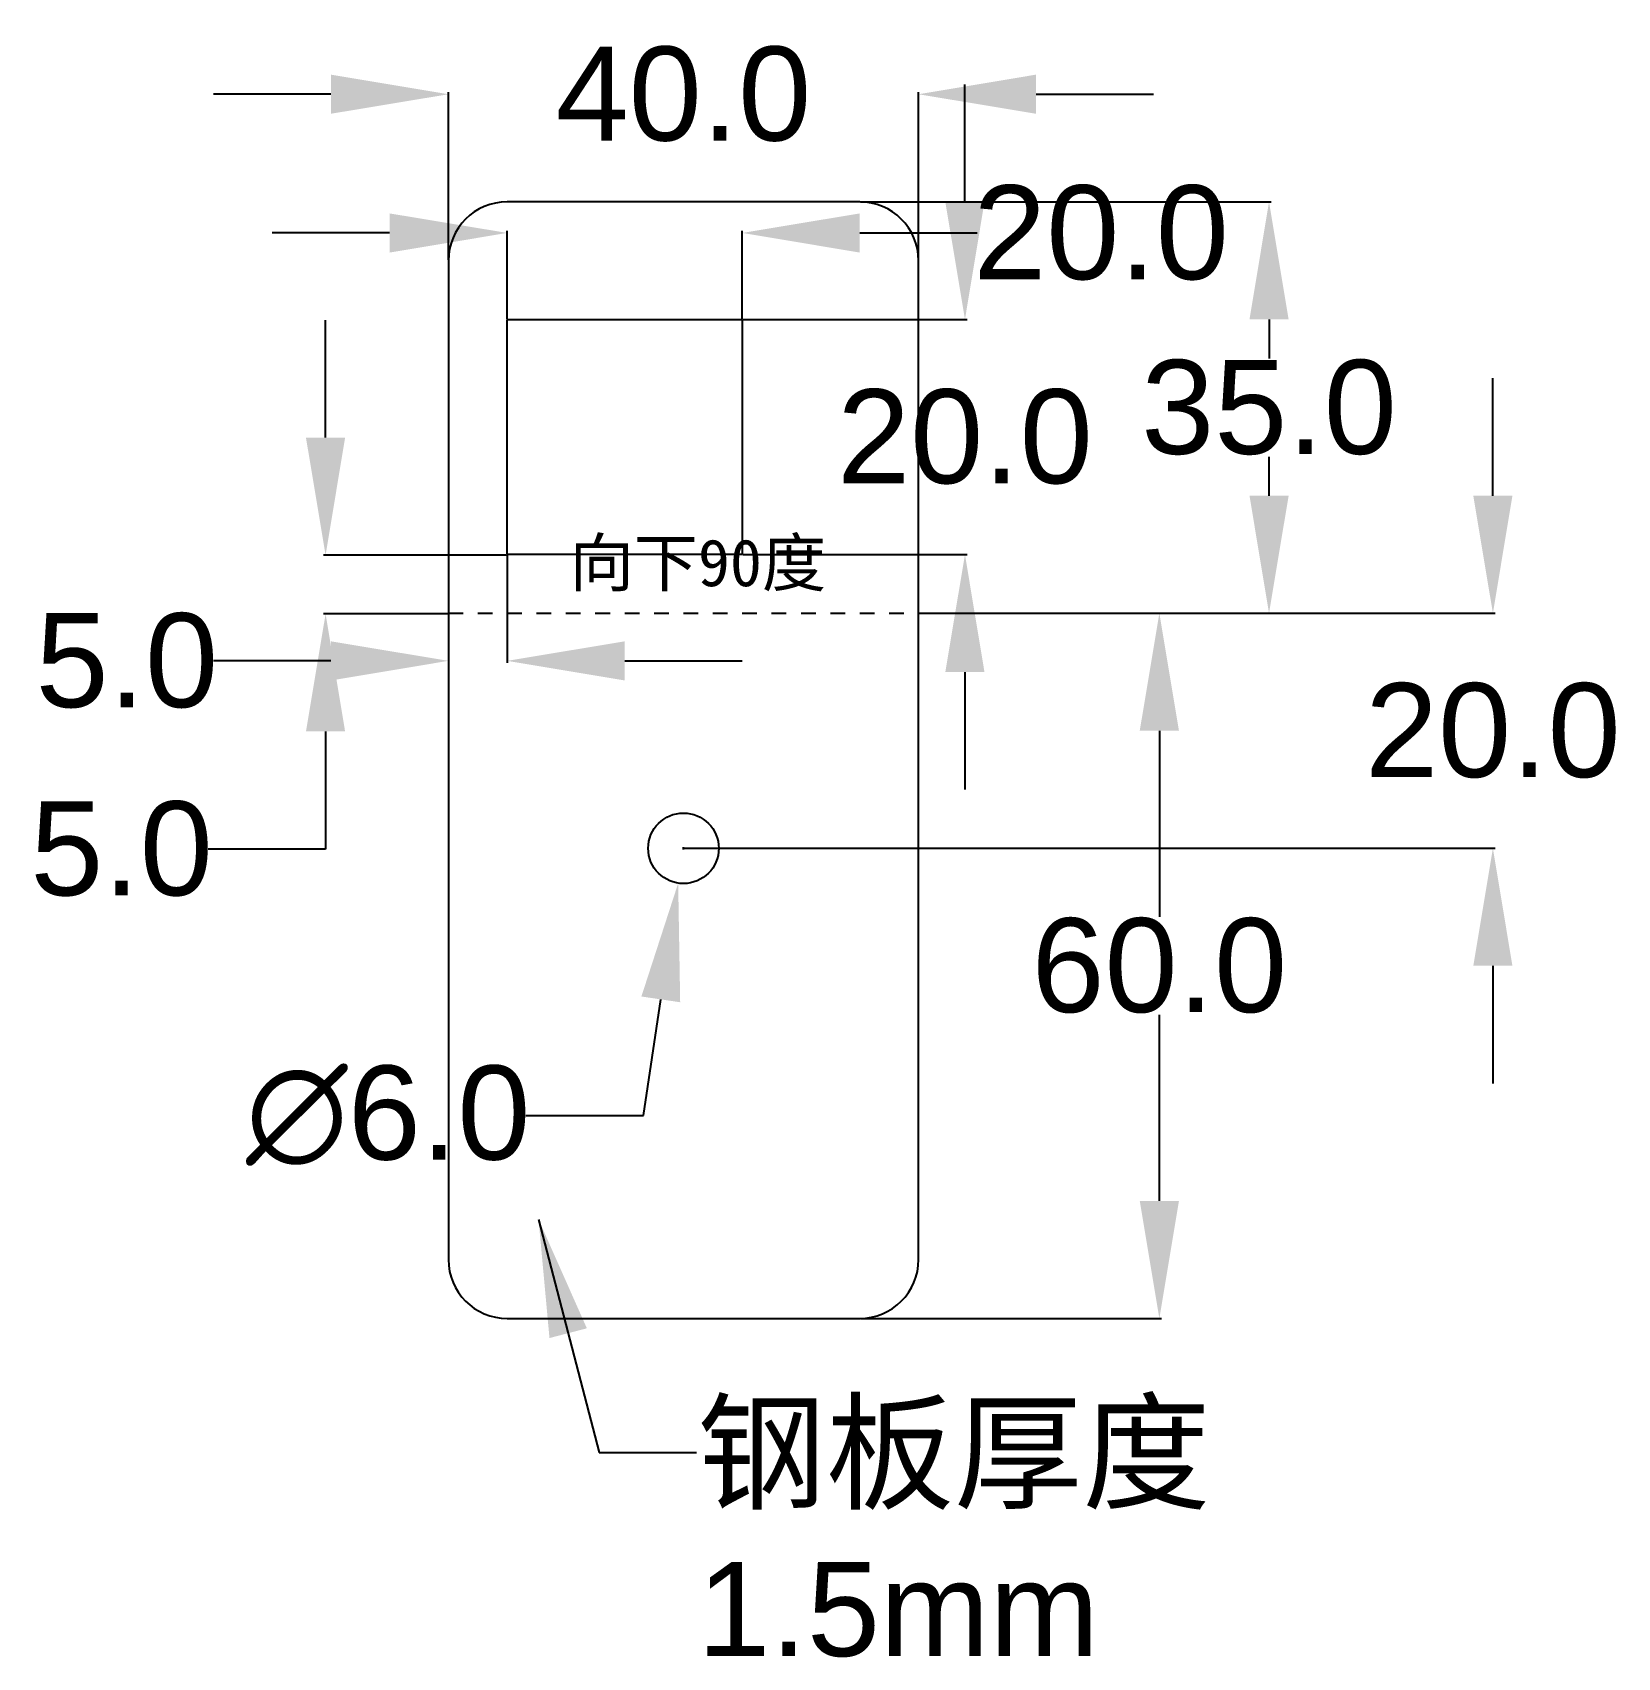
# Model space of a CAD drawing. Header units: millimetres. Extents: x -35 to 99, y -89 to 49.
import ezdxf

# ---------------------------------------------------------------- set-up
doc = ezdxf.new("R2010")
doc.units = ezdxf.units.MM
doc.linetypes.add('JIS_02_1.2', pattern=[2.5, 1.25, -1.25])
doc.styles.get("Standard").update_dxf_attribs({"font": 'arial.ttf'})
doc.dimstyles.get("Standard").update_dxf_attribs({"dimtxt": 8, "dimasz": 10, "dimexe": 0.18, "dimexo": 0.0625, "dimgap": 0.09, "dimtad": 0, "dimtih": 1, "dimtoh": 1, "dimdec": 1, "dimzin": 0, "dimdsep": 46, "dimtxsty": 'Standard', "dimcen": 0.09, "dimclrd": 3, "dimclre": 3, "dimclrt": 3, "dimadec": 0, "dimazin": 0, "dimtfac": 1, "dimtdec": 1, "dimtofl": 0, "dimtmove": 0, "dimatfit": 3, "dimfxl": 1, "dimtolj": 1, "dimtzin": 0, "dimarcsym": 0})

# ---------------------------------------------------------------- blocks, each defined once
blk = doc.blocks.new('*D3')
at = {"color": 3, "lineweight": -2, "transparency": 16777216}
for p, q in [((0, 30.06), (0, 44.34)), ((40, 30.06), (40, 44.34)), ((-10, 44.16), (-20, 44.16)), ((50, 44.16), (60, 44.16))]:
    blk.add_line(p, q, dxfattribs=at)
at = {"color": 3, "transparency": 16777216}
for points in [[(-10, 45.83), (-10, 42.5), (0, 44.16)], [(50, 45.83), (50, 42.5), (40, 44.16)]]:
    blk.add_solid(points, dxfattribs=at)
at = {"layer": 'Defpoints', "color": 0, "transparency": 16777216}
for p in [(40, 44.16), (0, 30), (40, 30)]:
    blk.add_point(p, dxfattribs=at)
at = {"color": 3, "transparency": 16777216, "insert": (20, 44.16), "char_height": 8, "attachment_point": 5}
blk.add_mtext('\\A1;40.0', dxfattribs=at)
blk = doc.blocks.new('*D4')
at = {"color": 3, "lineweight": -2, "transparency": 16777216}
for p, q in [((35.06, 35), (70, 35)), ((69.82, 25), (69.82, 21.68)), ((69.82, 10), (69.82, 13.32)), ((40.06, 0), (70, 0))]:
    blk.add_line(p, q, dxfattribs=at)
at = {"color": 3, "transparency": 16777216}
for points in [[(68.16, 25), (71.49, 25), (69.82, 35)], [(68.16, 10), (71.49, 10), (69.82, 0)]]:
    blk.add_solid(points, dxfattribs=at)
at = {"layer": 'Defpoints', "color": 0, "transparency": 16777216}
for p in [(35, 35), (40, 0), (69.82, 0)]:
    blk.add_point(p, dxfattribs=at)
at = {"color": 3, "transparency": 16777216, "insert": (69.82, 17.5), "char_height": 8, "attachment_point": 5}
blk.add_mtext('\\A1;35.0', dxfattribs=at)
blk = doc.blocks.new('*D5')
at = {"color": 3, "lineweight": -2, "transparency": 16777216}
for p, q in [((40.06, 0), (60.67, 0)), ((60.49, -10), (60.49, -25.83)), ((60.49, -50), (60.49, -34.17)), ((35.06, -60), (60.67, -60))]:
    blk.add_line(p, q, dxfattribs=at)
at = {"color": 3, "transparency": 16777216}
for points in [[(58.82, -10), (62.16, -10), (60.49, 0)], [(58.82, -50), (62.16, -50), (60.49, -60)]]:
    blk.add_solid(points, dxfattribs=at)
at = {"layer": 'Defpoints', "color": 0, "transparency": 16777216}
for p in [(40, 0), (60.49, 0), (35, -60)]:
    blk.add_point(p, dxfattribs=at)
at = {"color": 3, "transparency": 16777216, "insert": (60.49, -30), "char_height": 8, "attachment_point": 5}
blk.add_mtext('\\A1;60.0', dxfattribs=at)
blk = doc.blocks.new('*D10')
at = {"color": 3, "lineweight": -2, "transparency": 16777216}
for p, q in [((88.87, 10), (88.87, 20)), ((40.06, 0), (89.05, 0)), ((20.06, -20), (89.05, -20)), ((88.87, -30), (88.87, -40))]:
    blk.add_line(p, q, dxfattribs=at)
at = {"color": 3, "transparency": 16777216}
for points in [[(87.2, 10), (90.53, 10), (88.87, 0)], [(87.2, -30), (90.53, -30), (88.87, -20)]]:
    blk.add_solid(points, dxfattribs=at)
at = {"layer": 'Defpoints', "color": 0, "transparency": 16777216}
for p in [(40, 0), (88.87, 0), (20, -20)]:
    blk.add_point(p, dxfattribs=at)
at = {"color": 3, "transparency": 16777216, "insert": (88.87, -10), "char_height": 8, "attachment_point": 5}
blk.add_mtext('\\A1;20.0', dxfattribs=at)
blk = doc.blocks.new('*D11')
at = {"color": 3, "lineweight": -2, "transparency": 16777216}
for p, q in [((19.91, -20), (20.09, -20)), ((20, -20.09), (20, -19.91)), ((16.59, -42.75), (18.07, -32.86)), ((6.59, -42.75), (16.59, -42.75))]:
    blk.add_line(p, q, dxfattribs=at)
at = {"color": 3, "transparency": 16777216}
blk.add_solid([(16.42, -32.61), (19.72, -33.1), (19.55, -22.97)], dxfattribs=at)
at = {"layer": 'Defpoints', "color": 0, "transparency": 16777216}
for p in [(20.45, -17.03), (19.55, -22.97)]:
    blk.add_point(p, dxfattribs=at)
at = {"color": 3, "transparency": 16777216, "insert": (-5.12, -42.75), "char_height": 8, "attachment_point": 5}
blk.add_mtext('\\A1;∅6.0', dxfattribs=at)
blk = doc.blocks.new('*D13')
at = {"color": 3, "lineweight": -2, "transparency": 16777216}
for p, q in [((5, 4.94), (5, -4.23)), ((0, -0.06), (0, -4.23)), ((-10, -4.05), (-20, -4.05)), ((15, -4.05), (25, -4.05))]:
    blk.add_line(p, q, dxfattribs=at)
at = {"color": 3, "transparency": 16777216}
for points in [[(-10, -2.39), (-10, -5.72), (0, -4.05)], [(15, -2.39), (15, -5.72), (5, -4.05)]]:
    blk.add_solid(points, dxfattribs=at)
at = {"layer": 'Defpoints', "color": 0, "transparency": 16777216}
for p in [(5, 5), (0, 0), (0, -4.05)]:
    blk.add_point(p, dxfattribs=at)
at = {"color": 3, "transparency": 16777216, "insert": (-27.36, -4.05), "char_height": 8, "attachment_point": 5}
blk.add_mtext('\\A1;5.0', dxfattribs=at)
blk = doc.blocks.new('*D14')
at = {"color": 3, "lineweight": -2, "transparency": 16777216}
for p, q in [((-10.45, 14.94), (-10.45, 24.94)), ((4.94, 4.94), (-10.63, 4.94)), ((-0.06, -0.06), (-10.63, -0.06)), ((-10.45, -10.06), (-10.45, -20.06)), ((-10.45, -20.06), (-20.45, -20.06))]:
    blk.add_line(p, q, dxfattribs=at)
at = {"color": 3, "transparency": 16777216}
for points in [[(-12.12, 14.94), (-8.79, 14.94), (-10.45, 4.94)], [(-12.12, -10.06), (-8.79, -10.06), (-10.45, -0.06)]]:
    blk.add_solid(points, dxfattribs=at)
at = {"layer": 'Defpoints', "color": 0, "transparency": 16777216}
for p in [(5, 4.94), (-10.45, -0.06), (0, -0.06)]:
    blk.add_point(p, dxfattribs=at)
at = {"color": 3, "transparency": 16777216, "insert": (-27.81, -20.06), "char_height": 8, "attachment_point": 5}
blk.add_mtext('\\A1;5.0', dxfattribs=at)
blk = doc.blocks.new('*D15')
at = {"color": 3, "lineweight": -2, "transparency": 16777216}
for p, q in [((-5, 32.36), (-15, 32.36)), ((5, 25.06), (5, 32.54)), ((25, 25.06), (25, 32.54)), ((35, 32.36), (45, 32.36))]:
    blk.add_line(p, q, dxfattribs=at)
at = {"color": 3, "transparency": 16777216}
for points in [[(-5, 34.02), (-5, 30.69), (5, 32.36)], [(35, 34.02), (35, 30.69), (25, 32.36)]]:
    blk.add_solid(points, dxfattribs=at)
at = {"layer": 'Defpoints', "color": 0, "transparency": 16777216}
for p in [(25, 32.36), (5, 25), (25, 25)]:
    blk.add_point(p, dxfattribs=at)
at = {"color": 3, "transparency": 16777216, "insert": (55.53, 32.36), "char_height": 8, "attachment_point": 5}
blk.add_mtext('\\A1;20.0', dxfattribs=at)
blk = doc.blocks.new('*D16')
at = {"color": 3, "lineweight": -2, "transparency": 16777216}
for p, q in [((43.95, 35), (43.95, 45)), ((25.06, 25), (44.13, 25)), ((25.06, 5), (44.13, 5)), ((43.95, -5), (43.95, -15))]:
    blk.add_line(p, q, dxfattribs=at)
at = {"color": 3, "transparency": 16777216}
for points in [[(42.28, 35), (45.61, 35), (43.95, 25)], [(42.28, -5), (45.61, -5), (43.95, 5)]]:
    blk.add_solid(points, dxfattribs=at)
at = {"layer": 'Defpoints', "color": 0, "transparency": 16777216}
for p in [(25, 25), (25, 5), (43.95, 5)]:
    blk.add_point(p, dxfattribs=at)
at = {"color": 3, "transparency": 16777216, "insert": (43.95, 15), "char_height": 8, "attachment_point": 5}
blk.add_mtext('\\A1;20.0', dxfattribs=at)

msp = doc.modelspace()

# ---------------------------------------------------------------- linework, layer by layer
at = {"color": 0}
for p, q in [((35, 35), (5, 35)), ((0, 30), (0, 0)), ((40, 0), (40, 30)), ((5, 5), (5, 25)), ((5, 25), (25, 25)), ((25, 25), (25, 5)), ((25, 5), (5, 5)), ((0, 0), (0, -55)), ((40, -55), (40, 0)), ((5, -60), (35, -60))]:
    msp.add_line(p, q, dxfattribs=at)
at = {"color": 4, "linetype": 'JIS_02_1.2'}
msp.add_line((0, 0), (40, 0), dxfattribs=at)
at = {"color": 0}
msp.add_circle((20, -20), 3, dxfattribs=at)
for centre, start, end in [((5, 30), 90, 180), ((35, 30), 0, 90), ((5, -55), 180, 270), ((35, -55), 270, 0)]:
    msp.add_arc(centre, 5, start, end, dxfattribs=at)

# ---------------------------------------------------------------- texts
at = {"color": 4, "insert": (10.32, 6.3), "char_height": 4, "width": 63.086, "attachment_point": 1}
msp.add_mtext('{\\fSimSun|b0|i0|c134|p2;向下90度}', dxfattribs=at)
at = {"color": 3, "insert": (21.19, -67.4), "char_height": 8, "width": 63.086, "attachment_point": 1}
msp.add_mtext('{\\fSimSun|b0|i0|c134|p2;钢板厚度}1.5mm', dxfattribs=at)

# ---------------------------------------------------------------- dimensions: what is measured, and where the dimension line sits
at = {"color": 3}
for base, p1, p2, picture, middle in [((40, 44.16), (0, 30), (40, 30), '*D3', (20, 44.16)), ((25, 32.36), (5, 25), (25, 25), '*D15', (55.53, 32.36)), ((0, -4.05), (5, 5), (0, 0), '*D13', (-27.36, -4.05))]:
    dim = msp.add_linear_dim(base=base, p1=p1, p2=p2, dimstyle='Standard', dxfattribs=at)
    dim.commit()
    dim.dimension.update_dxf_attribs({"geometry": picture, "text_midpoint": middle})
for base, p1, p2, picture, middle in [((43.95, 5), (25, 25), (25, 5), '*D16', (43.95, 15)), ((-10.45, -0.06), (5, 4.94), (0, -0.06), '*D14', (-27.81, -20.06)), ((88.87, 0), (20, -20), (40, 0), '*D10', (88.87, -10)), ((60.49, 0), (35, -60), (40, 0), '*D5', (60.49, -30))]:
    dim = msp.add_linear_dim(base=base, p1=p1, p2=p2, angle=90, dimstyle='Standard', dxfattribs=at)
    dim.commit()
    dim.dimension.update_dxf_attribs({"geometry": picture, "text_midpoint": middle})
dim = msp.add_linear_dim(base=(69.82, 0), p1=(35, 35), p2=(40, 0), angle=90, dimstyle='Standard', dxfattribs=at)
dim.commit()
dim.dimension.update_dxf_attribs({"geometry": '*D4', "text_midpoint": (69.82, 17.5), "dimtype": 160})
dim = msp.add_diameter_dim_2p(p1=(20.45, -17.03), p2=(19.55, -22.97), dimstyle='Standard', dxfattribs=at)
dim.commit()
dim.dimension.update_dxf_attribs({"geometry": '*D11', "text_midpoint": (-5.12, -42.75)})

# ---------------------------------------------------------------- leaders
at = {"color": 3, "annotation_type": 0, "has_hookline": 1, "hookline_direction": 0, "text_width": 44.74}
msp.add_leader([(7.67, -51.58), (12.83, -71.4), (21.1, -71.4)], dimstyle='Standard', override={"dimgap": 0.09, "dimtad": 0}, dxfattribs=at)

doc.saveas('drawing.dxf')
